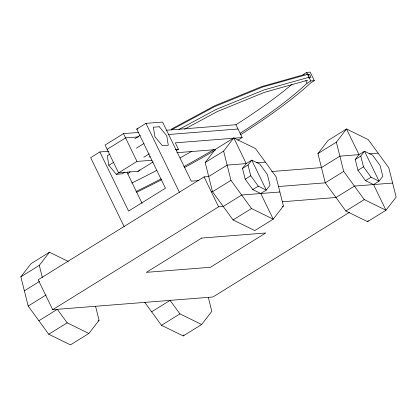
<?xml version="1.0" encoding="UTF-8"?>
<svg xmlns="http://www.w3.org/2000/svg" width="417" height="417" viewBox="0 0 417 417"><rect width="100%" height="100%" fill="white"/><g stroke="black" fill="none" stroke-linecap="round" stroke-linejoin="round"><path stroke-width="0.63" d="M309.07 78.266L309.153 77.218L307.892 74.294L306.422 73.991M95.55 306.286L99.064 320.292L88.894 333.449L70.457 344.88L48.737 334.246L28.189 306.057L20.85 276.815L31.02 263.659L49.451 252.228L68.315 261.459M20.85 276.815L39.281 265.384L49.451 252.228M205.185 162.526L215.354 149.364L233.786 137.933L255.506 148.567L276.059 176.761L283.398 205.998L273.229 219.16L254.792 230.585L233.072 219.957L212.524 191.763L205.185 162.526L223.616 151.095L233.786 137.933L246.244 163.584L242.496 168.432L245.196 179.206L252.77 189.594L260.771 193.509L273.229 219.16L251.503 208.526L230.955 180.337L223.616 151.095M242.496 168.432L248.026 165.002L251.769 160.154L259.775 164.074L267.344 174.462L270.049 185.231L266.301 190.079L260.771 193.509M317.936 153.586L328.106 140.43L346.543 128.999L368.263 139.627L388.811 167.822L396.15 197.064L385.98 210.22L367.549 221.651L345.823 211.018L325.276 182.828L317.936 153.586L336.368 142.155L346.543 128.999L358.995 154.65L355.248 159.497L357.953 170.266L365.521 180.655L373.528 184.575L385.98 210.22L364.26 199.592L343.707 171.397L336.368 142.155M144.767 302.367L161.494 325.312L183.214 335.94L183.996 334.929M183.214 335.94L201.646 324.515L211.815 311.353L208.302 297.347M355.248 159.497L360.778 156.067L364.526 151.22L372.527 155.134L380.101 165.523L382.801 176.297L379.053 181.145L373.528 184.575M367.549 221.651L368.331 220.64M127.925 174.082L130.047 171.627M166.143 130.26L235.939 124.725L242.506 120.529A249.017 50.071 -25.9 0 0 292.009 84.338M240.088 133.278L246.661 129.077A249.017 50.071 -25.9 0 0 307.089 83.238L310.774 80.95L314.335 80.669L310.18 72.12L306.62 72.402L302.935 74.69M237.857 140.237L242.162 137.553L235.939 124.725M138.355 132.46L123.495 133.638L105.063 145.069L118.553 172.852L137.964 171.314L153.143 161.905M108.816 151.235L99.871 151.944L90.651 157.657L124.151 226.645M99.871 151.944L128.577 211.07L165.445 188.208L136.734 129.088L145.955 123.375L162.567 122.056L191.278 181.176L198.977 180.566M107.138 149.343L125.569 137.912L138.496 136.891M110.036 154.092L107.289 155.796L108.811 165.288L116.275 174.306L122.207 173.837L124.959 172.132M134.8 138.736L140.3 135.327M108.811 165.288L113.768 162.218M136.328 148.228L144.032 143.453M116.275 174.306L136.984 161.426L151.866 160.248M143.787 157.251L149.291 153.837M149.171 157.12L150.271 156.438M176.266 150.605L178.434 149.26L175.322 142.849L242.162 137.553M314.335 80.669L310.649 82.957A249.001 50.071 -25.9 0 1 240.473 134.769M248.026 165.002L250.726 175.776L258.3 186.164L266.301 190.079L251.769 160.154L246.244 163.584L227.129 165.101L208.698 176.527L204.069 176.897L38.171 279.76L52.698 309.68L212.931 296.982L349.519 212.295M24.363 290.821L39.547 281.407M28.189 306.057L46.079 294.96M230.955 180.337L212.524 191.763L211.336 191.856M245.196 179.206L250.726 175.776M52.698 309.68L218.602 206.822L223.231 206.451L241.662 195.026L279.88 191.997M38.896 320.746L57.327 309.315L67.173 322.821L88.894 333.449M252.77 189.594L258.3 186.164M48.737 334.246L67.173 322.821M233.072 219.957L251.503 208.526M97.979 320.965L99.064 320.292M282.314 206.67L283.398 205.998M343.707 171.397L325.276 182.828L278.243 186.555M357.953 170.266L363.483 166.842L360.778 156.067M151.647 311.807L170.084 300.381L179.925 313.881L201.646 324.515M365.521 180.655L371.052 177.225L379.053 181.145L364.526 151.22L358.995 154.65L339.886 156.161L321.45 167.592L271.545 171.549M161.494 325.312L179.925 313.881M345.823 211.018L364.26 199.592M171.731 128.905L214.703 105.746L261.735 86.574L304.561 74.513M171.387 129.932L214.703 106.59L262.731 87.007L307.892 74.294L309.711 74.445L310.973 77.369L309.153 77.218L263.992 89.931L215.964 109.515L178.919 129.478M184.564 129.197L217.226 111.594L264.258 92.423L307.704 80.189M136.734 129.088L138.017 128.983M168.223 134.535L238.013 128.999M175.276 149.51L178.434 149.26M176.85 152.695L215.48 149.635M256.434 162.776L265.353 162.072M369.186 153.842L378.104 153.133M392.637 183.058L354.414 186.086L335.982 197.517L282.189 201.781M363.483 166.842L371.052 177.225M306.62 72.402L308.439 76.144M308.955 77.213L310.774 80.95M305.791 80.564L307.089 83.238M204.069 176.897L218.602 206.822M145.955 123.375L179.451 192.357M123.495 133.638L136.984 161.426M127.003 172.289L142.067 203.314M39.281 265.384L42.341 277.566M215.266 150.136A249.001 50.071 -25.9 0 1 184.632 167.483M161.765 179.628A249.001 50.071 -25.9 0 1 136.682 192.242M191.888 151.288A249.017 50.071 -25.9 0 1 180.238 157.798M156.875 170.329A249.017 50.071 -25.9 0 1 131.871 183.011M213.733 149.578A249.017 50.071 -25.9 0 1 183.829 166.654M161.025 178.877A249.017 50.071 -25.9 0 1 136.025 191.559M139.924 169.823A13.745 6.156 58.2 0 1 137.964 171.314M201.646 238.071L146.346 272.353L210.439 267.276L265.738 232.988L201.646 238.071M159.304 126.752L153.367 127.221L154.895 136.713L162.359 145.736L168.291 145.262L166.764 135.775L159.304 126.752"/></g></svg>
